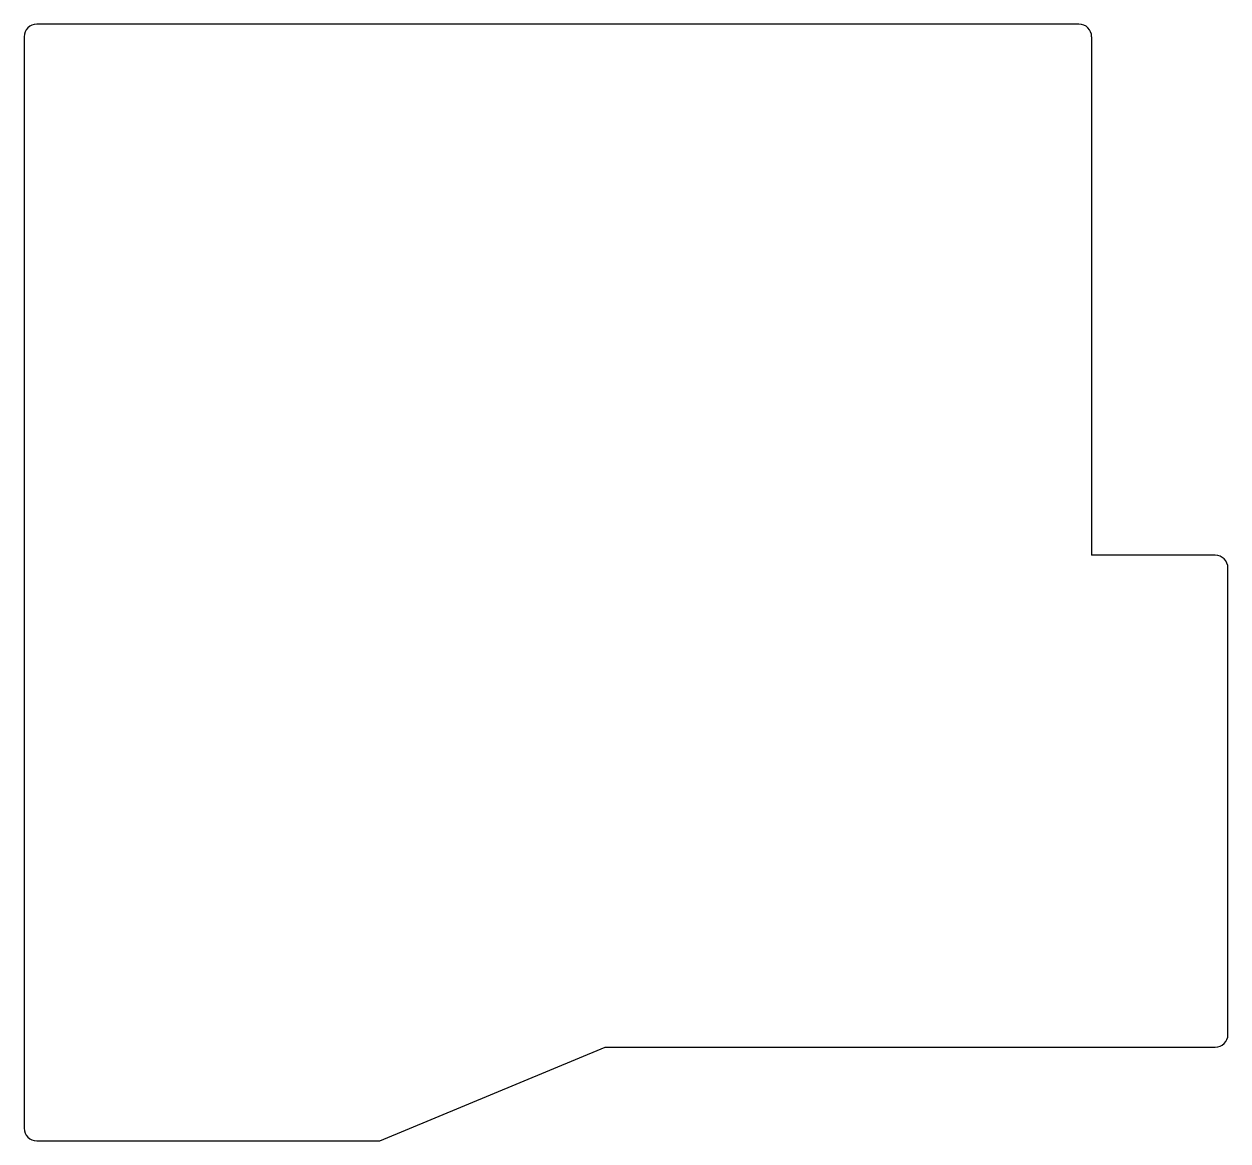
# Model space of a CAD drawing. Extents: x -47.4 to 47.4, y -46.1 to 41.8.
import ezdxf

# ---------------------------------------------------------------- set-up
doc = ezdxf.new("R2010")
doc.units = 0
doc.header["$MEASUREMENT"] = 0
doc.layers.add('MODELSKETCH_VISIBLE', color=7, linetype='CONTINUOUS')

msp = doc.modelspace()

# ---------------------------------------------------------------- linework, layer by layer
at = {"layer": 'MODELSKETCH_VISIBLE'}
for p, q in [((35.638, 41.75), (-46.362, 41.75)), ((-47.362, 40.75), (-47.362, -45.125)), ((36.638, 40.75), (36.638, -0.045)), ((38.863, -0.045), (36.638, -0.045)), ((46.363, -0.045), (38.863, -0.045)), ((47.363, -13.045), (47.363, -1.045)), ((47.363, -37.75), (47.363, -13.045)), ((-19.362, -46.125), (-1.637, -38.75)), ((-1.637, -38.75), (46.363, -38.75)), ((-46.362, -46.125), (-19.362, -46.125))]:
    msp.add_line(p, q, dxfattribs=at)
for centre, start, end in [((-46.362, 40.75), 90, 180), ((35.638, 40.75), 0, 90), ((46.363, -1.045), 0, 90), ((46.363, -37.75), 270, 0), ((-46.362, -45.125), 180, 270)]:
    msp.add_arc(centre, 1, start, end, dxfattribs=at)

doc.saveas('drawing.dxf')
